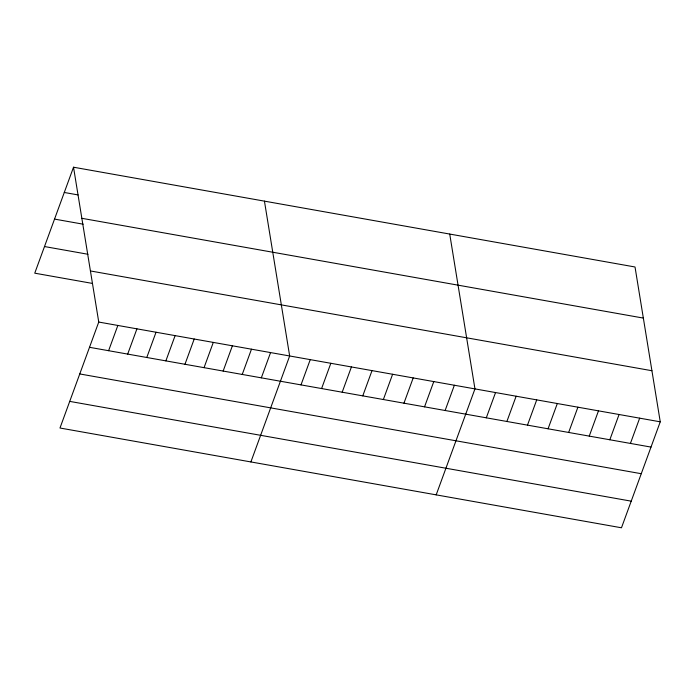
<?xml version="1.0" encoding="UTF-8"?>
<svg xmlns="http://www.w3.org/2000/svg" width="695" height="695" viewBox="0 0 695 695"><rect width="100%" height="100%" fill="white"/><g stroke="black" fill="none" stroke-linecap="round" stroke-linejoin="round"><path stroke-width="1.04" d="M73.522 167.217L98.751 322.054L59.979 428.016L621.478 527.783L660.25 421.822L635.022 266.984L73.522 167.217L34.75 273.178L92.027 283.352M108.602 350.706L117.846 325.451M127.689 354.094L136.932 328.839M146.784 357.491L156.028 332.236M165.87 360.879L175.114 335.624M184.966 364.276L194.209 339.021M204.052 367.664L213.296 342.409M223.147 371.06L232.391 345.797M242.234 374.449L251.477 349.194M261.329 377.845L270.572 352.582M250.886 461.94L289.659 355.979L264.439 201.133M301.005 384.891L310.248 359.636M321.594 388.548L330.837 363.294M342.183 392.206L351.427 366.951M362.773 395.863L372.016 370.609M383.362 399.529L392.606 374.266M403.951 403.187L413.195 377.924M424.541 406.844L433.776 381.59M445.121 410.502L454.365 385.247M436.182 494.866L474.954 388.905L449.726 234.059M486.3 417.817L495.544 392.562M506.89 421.474L516.133 396.219M527.479 425.132L536.722 399.877M548.068 428.789L557.312 403.534M568.658 432.446L577.901 407.192M589.247 436.104L598.482 410.849M609.828 439.77L619.071 414.507M630.417 443.427L639.661 418.164M64.288 192.472L78.075 194.921M81.854 218.308L643.344 318.084M54.54 219.099L83.174 224.19M44.497 246.543L87.978 254.266M90.428 270.954L651.927 370.73M98.751 322.054L660.25 421.822M89.507 347.309L651.007 447.085M79.76 373.945L641.259 473.712M69.726 401.389L631.216 501.156"/></g></svg>
